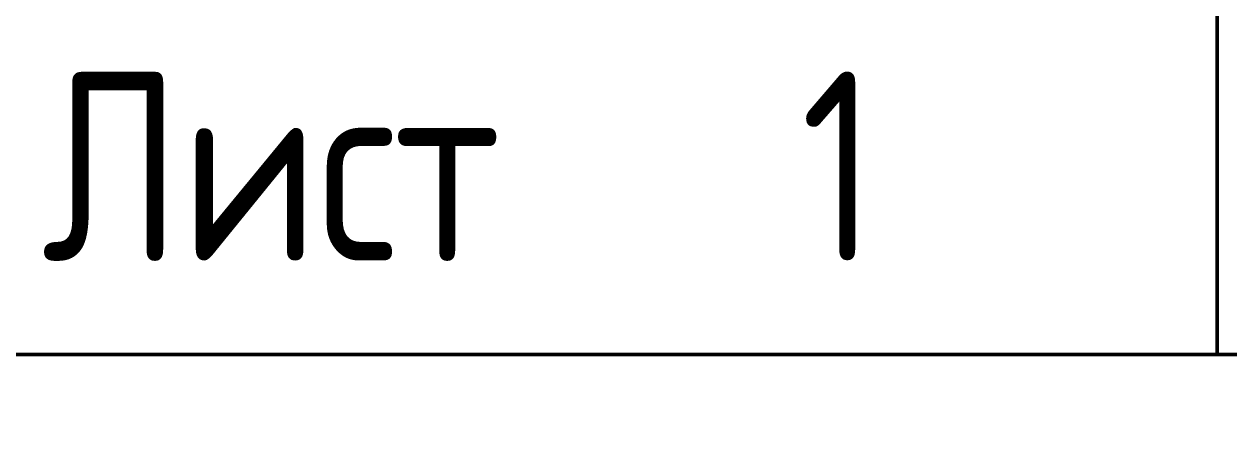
# Model space of a CAD drawing. Header units: millimetres. Extents: x -1036 to 3331, y -90 to 586.
# Drawn here: x 369.23 to 385.15, y 18.75 to 24.36 of the extents above; entities that cross this region are included whole.
import ezdxf

# ---------------------------------------------------------------- set-up
doc = ezdxf.new("R2010")
doc.units = ezdxf.units.MM
doc.styles.add('Gost_type_A', font='GOST_A.TTF')

# ---------------------------------------------------------------- blocks, each defined once
blk = doc.blocks.new('Штамп большой нижний')
at = {"lineweight": 50}
for points in [[(-50, 19.974), (-30, 19.974), (-30, 15), (-50, 15)], [(-30, 19.974), (0, 19.974), (0, 15), (-30, 15)], [(-50, 15), (0, 15), (0, 0), (-50, 0)]]:
    blk.add_lwpolyline(points, close=True, dxfattribs=at)
at = {"insert": (-42.5, 17.487), "char_height": 2.5, "width": 15, "attachment_point": 5, "style": 'Gost_type_A'}
blk.add_mtext('Лист', dxfattribs=at)

msp = doc.modelspace()

# ---------------------------------------------------------------- block references
msp.add_blockref('Штамп большой нижний', (415, 5))

# ---------------------------------------------------------------- texts
at = {"insert": (380, 22.487), "char_height": 2.5, "width": 10, "attachment_point": 5, "style": 'Gost_type_A'}
msp.add_mtext('1', dxfattribs=at)

doc.saveas('drawing.dxf')
